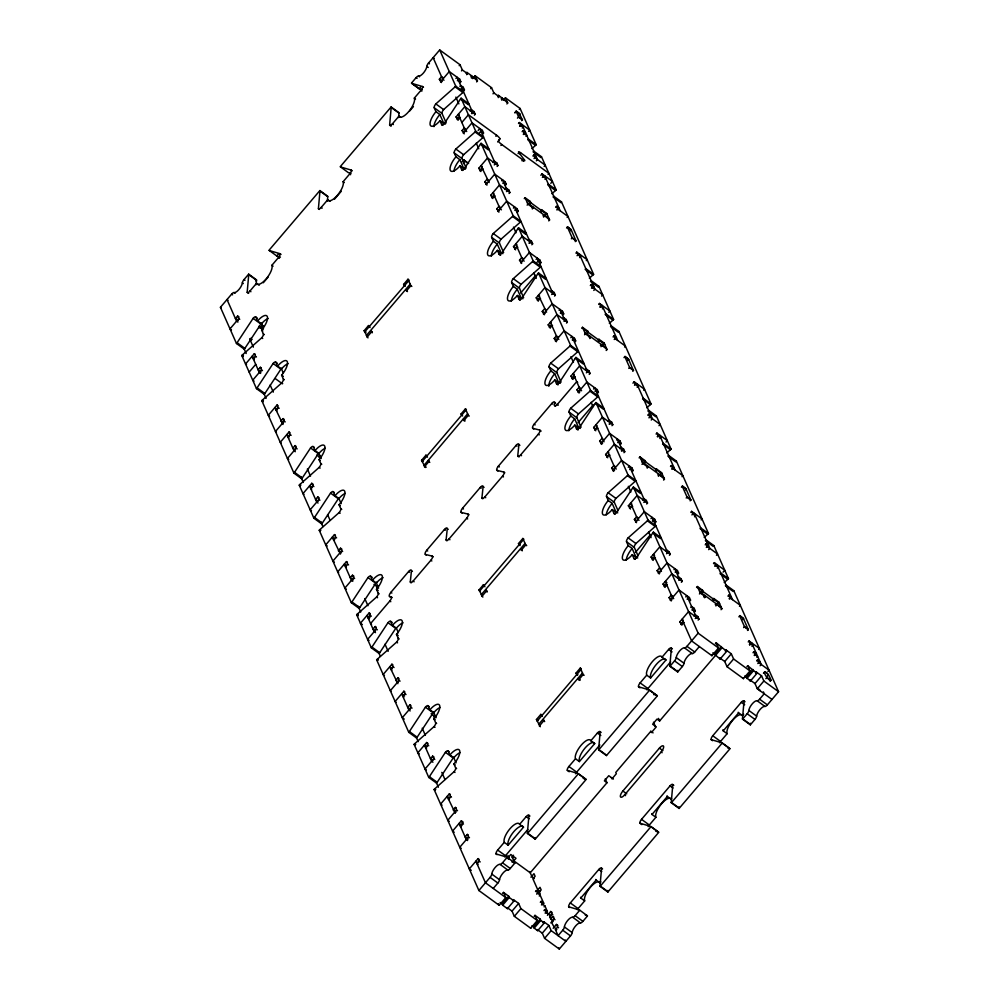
<?xml version="1.0" encoding="UTF-8"?>
<svg xmlns="http://www.w3.org/2000/svg" width="999" height="999" viewBox="0 0 999 999"><rect width="100%" height="100%" fill="white"/><g stroke="black" fill="none" stroke-linecap="round" stroke-linejoin="round"><path stroke-width="1.5" d="M248.639 293.369L247.178 292.307L248.739 274.625A3.447 1.249 -53.9 0 0 248.664 274.151L244.031 279.583A3.447 1.249 -53.9 0 0 242.345 282.867A6.893 2.51 -53.9 0 1 238.986 289.448A6.893 2.51 -53.9 0 1 234.078 292.57A3.447 1.249 -53.9 0 0 231.631 294.131L220.429 307.28L236.476 343.506L244.268 349.175A3.447 1.249 -53.9 0 0 244.867 348.376L260.889 324.026A3.447 1.249 -53.9 0 1 261.738 323.164M256.131 284.715L256.518 280.294A3.447 1.249 -53.9 0 0 256.443 279.82L248.664 274.151M319.38 209.428L318.406 208.716L319.955 191.034A3.447 1.249 -53.9 0 0 319.892 190.559L269.018 250.262L277.06 256.194L280.432 257.18M327.36 201.124L327.747 196.703A3.447 1.249 -53.9 0 0 327.672 196.229L319.892 190.559M391.096 126.186L389.635 125.125L391.183 107.455A3.447 1.249 -53.9 0 0 391.121 106.968L340.247 166.671L348.276 172.602L350.986 173.401M398.576 117.532L398.976 113.112A3.447 1.249 -53.9 0 0 398.901 112.637L391.121 106.968M463.536 163.636L463.823 160.315A3.447 1.249 -53.9 0 0 463.748 159.84L462.162 161.713M527.472 833.491L578.334 773.788L586.126 779.457L535.252 839.16L527.472 833.491A3.447 1.249 -53.9 0 1 527.397 833.016L528.946 815.334A3.447 1.249 -53.9 0 0 526.186 816.62L519.605 824.337A12.063 4.383 -53.9 0 0 509.915 828.808A12.063 4.383 -53.9 0 0 504.258 842.344L497.677 850.074A3.447 1.249 -53.9 0 0 496.053 853.933L497.027 854.644M535.252 839.16A3.447 1.249 -53.9 0 1 535.177 838.685L535.277 837.574M598.701 749.899L649.562 690.197L657.354 695.866L606.48 755.569L598.701 749.899A3.447 1.249 -53.9 0 1 598.626 749.425L600.174 731.743A3.447 1.249 -53.9 0 0 597.414 733.029L590.834 740.746A12.063 4.383 -53.9 0 0 581.143 745.217A12.063 4.383 -53.9 0 0 575.486 758.753L568.906 766.483A3.447 1.249 -53.9 0 0 567.282 770.341L569.23 771.765M600.099 886.363L650.973 826.66L658.753 832.329L607.879 892.032L600.099 886.363A3.447 1.249 -53.9 0 1 600.024 885.888L601.585 868.206A3.447 1.249 -53.9 0 0 598.813 869.48L570.317 902.934A3.447 1.249 -53.9 0 0 568.693 906.805L569.667 907.517M607.879 892.032A3.447 1.249 -53.9 0 1 607.817 891.545L607.904 890.446M699.362 646.565L694.73 651.997A3.447 1.249 -53.9 0 1 692.282 653.558A6.893 2.51 -53.9 0 0 687.387 656.68A6.893 2.51 -53.9 0 0 684.015 663.261A3.447 1.249 -53.9 0 1 682.329 666.545L677.709 671.977L669.929 666.308A3.447 1.249 -53.9 0 1 669.854 665.834L671.403 648.151A3.447 1.249 -53.9 0 0 668.643 649.437L662.062 657.155A12.063 4.383 -53.9 0 0 652.372 661.625A12.063 4.383 -53.9 0 0 646.715 675.162L640.134 682.891A3.447 1.249 -53.9 0 0 638.511 686.763L639.972 687.824M677.709 671.977A3.447 1.249 -53.9 0 1 677.634 671.503L677.734 670.391M671.328 802.771L722.202 743.069L729.982 748.738L679.108 808.441L671.328 802.771A3.447 1.249 -53.9 0 1 671.253 802.297L672.814 784.615A3.447 1.249 -53.9 0 0 670.042 785.901L641.533 819.342A3.447 1.249 -53.9 0 0 639.922 823.213L641.87 824.637M679.108 808.441A3.447 1.249 -53.9 0 1 679.045 807.966L679.133 806.855M733.803 590.684A3.447 1.249 -53.9 0 0 733.204 591.483L725.411 585.814A3.447 1.249 -53.9 0 1 726.023 585.027L733.803 590.684L778.571 691.72L767.369 704.869A3.447 1.249 -53.9 0 1 764.922 706.43A6.893 2.51 -53.9 0 0 760.014 709.552A6.893 2.51 -53.9 0 0 756.655 716.133A3.447 1.249 -53.9 0 1 754.969 719.417L750.336 724.849L742.557 719.18A3.447 1.249 -53.9 0 1 742.482 718.706L744.043 701.023A3.447 1.249 -53.9 0 0 741.27 702.309L712.762 735.764A3.447 1.249 -53.9 0 0 711.151 739.622L712.612 740.684M750.336 724.849A3.447 1.249 -53.9 0 1 750.261 724.375L750.361 723.264M411.276 582.579L410.302 581.868L411.463 570.716A3.447 1.249 -53.9 0 0 408.628 571.515L390.896 592.32A3.447 1.249 -53.9 0 0 389.535 596.453L390.509 597.165M447.09 540.546L446.116 539.835L447.29 528.683A3.447 1.249 -53.9 0 0 444.443 529.482L426.723 550.287A3.447 1.249 -53.9 0 0 425.362 554.42L426.323 555.132M482.904 498.513L481.93 497.802L483.104 486.663A3.447 1.249 -53.9 0 0 480.257 487.45L462.537 508.254A3.447 1.249 -53.9 0 0 461.176 512.387L462.15 513.099M519.205 456.843L517.744 455.781L518.918 444.63A3.447 1.249 -53.9 0 0 516.071 445.417L498.351 466.221A3.447 1.249 -53.9 0 0 496.99 470.354L497.964 471.066M555.432 405.856L554.457 405.144L554.732 402.597A3.447 1.249 -53.9 0 0 551.885 403.396L534.165 424.2A3.447 1.249 -53.9 0 0 532.804 428.334L533.778 429.033M497.689 141.983L499.9 138.849A3.447 0.662 40.4 0 0 496.69 135.327L468.419 114.748L461.838 122.477M236.476 343.506A3.447 1.249 -53.9 0 0 237.088 342.719L253.109 318.356A3.447 1.249 -53.9 0 1 255.881 317.083L257.342 318.144M281.968 368.107A3.447 1.249 -53.9 0 0 280.894 369.155L264.86 393.506A3.447 1.249 -53.9 0 1 264.26 394.293L256.481 388.636A3.447 1.249 -53.9 0 0 257.08 387.849L273.114 363.486A3.447 1.249 -53.9 0 1 275.874 362.212L277.335 363.274M411.551 82.992L416.096 77.66A3.447 1.249 -53.9 0 1 418.544 76.086A6.893 2.51 -53.9 0 0 423.451 72.964A6.893 2.51 -53.9 0 0 426.81 66.384A3.447 1.249 -53.9 0 1 428.496 63.099L439.697 49.95L455.756 86.176A3.447 1.249 -53.9 0 1 455.107 86.851L435.839 103.908A3.447 1.249 -53.9 0 0 434.228 107.78L435.951 111.676A12.063 4.383 -53.9 0 0 430.282 125.212A12.063 4.383 -53.9 0 0 439.96 120.742L441.683 124.638A3.447 1.249 -53.9 0 0 444.455 123.352L460.489 99.001A3.447 1.249 -53.9 0 1 461.088 98.202L468.868 103.871A3.447 1.249 -53.9 0 0 468.269 104.658L460.489 99.001M461.088 98.202L475.749 131.306A3.447 1.249 -53.9 0 1 475.099 131.98L455.844 149.038A3.447 1.249 -53.9 0 0 454.22 152.909L455.944 156.793A12.063 4.383 -53.9 0 0 450.274 170.342A12.063 4.383 -53.9 0 0 459.965 165.871L461.688 169.755A3.447 1.249 -53.9 0 0 464.448 168.481L480.482 144.118A3.447 1.249 -53.9 0 1 481.081 143.332L488.861 149.001A3.447 1.249 -53.9 0 0 488.261 149.788L480.482 144.118M319.18 452.772A3.447 1.249 -53.9 0 0 318.331 453.633L302.297 477.984A3.447 1.249 -53.9 0 1 301.698 478.783L293.918 473.114A3.447 1.249 -53.9 0 0 294.518 472.327L310.552 447.964A3.447 1.249 -53.9 0 1 313.311 446.69L314.285 447.402M339.173 497.902A3.447 1.249 -53.9 0 0 338.324 498.751L322.302 523.114A3.447 1.249 -53.9 0 1 321.69 523.901L313.911 518.244A3.447 1.249 -53.9 0 0 314.51 517.445L330.544 493.094A3.447 1.249 -53.9 0 1 333.304 491.82L334.278 492.519M481.081 143.332L513.186 215.784A3.447 1.249 -53.9 0 1 512.537 216.458L493.269 233.516A3.447 1.249 -53.9 0 0 491.658 237.387L493.381 241.283A12.063 4.383 -53.9 0 0 487.712 254.82A12.063 4.383 -53.9 0 0 497.402 250.349L499.125 254.245A3.447 1.249 -53.9 0 0 501.885 252.959L517.919 228.609A3.447 1.249 -53.9 0 1 518.518 227.809L526.298 233.479A3.447 1.249 -53.9 0 0 525.699 234.266L517.919 228.609M518.518 227.809L533.191 260.901A3.447 1.249 -53.9 0 1 532.529 261.588L513.274 278.646A3.447 1.249 -53.9 0 0 511.65 282.517L513.374 286.401A12.063 4.383 -53.9 0 0 507.717 299.95A12.063 4.383 -53.9 0 0 517.395 295.479L519.118 299.363A3.447 1.249 -53.9 0 0 521.89 298.089L537.912 273.726A3.447 1.249 -53.9 0 1 538.523 272.939L546.303 278.609A3.447 1.249 -53.9 0 0 545.691 279.395L537.912 273.726M377.06 582.042A3.447 1.249 -53.9 0 0 375.761 583.241L359.74 607.592A3.447 1.249 -53.9 0 1 359.128 608.391L351.348 602.722A3.447 1.249 -53.9 0 0 351.948 601.935L367.982 577.572A3.447 1.249 -53.9 0 1 370.741 576.298L372.202 577.36M396.166 627.921A3.447 1.249 -53.9 0 0 395.754 628.359L379.732 652.722A3.447 1.249 -53.9 0 1 379.133 653.508L371.341 647.851A3.447 1.249 -53.9 0 0 371.953 647.052L387.974 622.702A3.447 1.249 -53.9 0 1 390.746 621.415L392.207 622.489M538.523 272.939L570.629 345.392A3.447 1.249 -53.9 0 1 569.967 346.066L550.711 363.124A3.447 1.249 -53.9 0 0 549.088 366.995L550.811 370.891A12.063 4.383 -53.9 0 0 545.154 384.428A12.063 4.383 -53.9 0 0 554.832 379.957L556.555 383.841A3.447 1.249 -53.9 0 0 559.328 382.567L575.349 358.216A3.447 1.249 -53.9 0 1 575.948 357.417L583.741 363.087A3.447 1.249 -53.9 0 0 583.129 363.873L575.349 358.216M575.948 357.417L590.621 390.509A3.447 1.249 -53.9 0 1 589.972 391.196L570.704 408.254A3.447 1.249 -53.9 0 0 569.093 412.125L570.816 416.009A12.063 4.383 -53.9 0 0 565.147 429.558A12.063 4.383 -53.9 0 0 574.825 425.087L576.548 428.971A3.447 1.249 -53.9 0 0 579.32 427.697L595.354 403.334A3.447 1.249 -53.9 0 1 595.953 402.547L603.733 408.216A3.447 1.249 -53.9 0 0 603.134 409.003L595.354 403.334M434.041 711.987A3.447 1.249 -53.9 0 0 433.191 712.849L417.17 737.2A3.447 1.249 -53.9 0 1 416.571 737.999L408.778 732.329A3.447 1.249 -53.9 0 0 409.39 731.543L425.412 707.18A3.447 1.249 -53.9 0 1 428.184 705.906L429.158 706.605M454.046 757.117A3.447 1.249 -53.9 0 0 453.196 757.966L437.162 782.329A3.447 1.249 -53.9 0 1 436.563 783.116L428.783 777.459A3.447 1.249 -53.9 0 0 429.383 776.66L445.417 752.309A3.447 1.249 -53.9 0 1 448.176 751.023L449.15 751.735M595.953 402.547L628.059 475A3.447 1.249 -53.9 0 1 627.409 475.674L608.141 492.732A3.447 1.249 -53.9 0 0 606.518 496.603L608.241 500.487A12.063 4.383 -53.9 0 0 602.584 514.035A12.063 4.383 -53.9 0 0 612.262 509.565L613.985 513.449A3.447 1.249 -53.9 0 0 616.758 512.175L632.779 487.812A3.447 1.249 -53.9 0 1 633.391 487.025L641.171 492.694A3.447 1.249 -53.9 0 0 640.571 493.481L632.779 487.812M633.391 487.025L648.051 520.117A3.447 1.249 -53.9 0 1 647.402 520.804L628.134 537.862A3.447 1.249 -53.9 0 0 626.523 541.733L628.246 545.616A12.063 4.383 -53.9 0 0 622.577 559.165A12.063 4.383 -53.9 0 0 632.267 554.695L633.99 558.578A3.447 1.249 -53.9 0 0 636.75 557.305L652.784 532.942A3.447 1.249 -53.9 0 1 653.383 532.155L661.163 537.812A3.447 1.249 -53.9 0 0 660.564 538.611L652.784 532.942M255.569 280.831L256.443 279.82M276.798 255.931L278.384 254.058M419.33 88.649L420.467 87.313M247.178 292.307A3.447 1.249 -53.9 0 0 249.95 291.034L256.518 283.316A12.063 4.383 -53.9 0 0 266.209 278.846A12.063 4.383 -53.9 0 0 271.878 265.297L278.446 257.58A3.447 1.249 -53.9 0 0 280.07 253.709L269.268 250.524M318.406 208.716A3.447 1.249 -53.9 0 0 321.178 207.442L327.747 199.725A12.063 4.383 -53.9 0 0 337.437 195.255A12.063 4.383 -53.9 0 0 343.107 181.706L349.675 173.988A3.447 1.249 -53.9 0 0 351.298 170.117L340.497 166.933M389.635 125.125A3.447 1.249 -53.9 0 0 392.395 123.851L398.976 116.134A12.063 4.383 -53.9 0 0 408.666 111.663A12.063 4.383 -53.9 0 0 414.323 98.114L420.904 90.397A3.447 1.249 -53.9 0 0 422.527 86.526L411.725 83.342L419.505 89.011L422.215 89.81M263.299 282.767L268.094 277.135M334.515 199.176L341.233 191.296M409.59 111.076L413.424 106.581M239.086 317.058L237.625 315.996L235.427 318.569L238.349 320.691M441.471 82.555L439.36 79.258L441.546 76.673L443.007 77.747M237.625 315.996L238.773 318.594L229.995 328.883L231.456 329.945M440.509 81.843L449.275 71.553L459.652 79.108L460.801 81.693L459.977 82.667M459.203 65.709L460.027 64.735L439.697 49.95M461.501 70.892L462.325 69.93L460.027 64.735M455.956 78.496L457.055 77.21L472.614 112.313L471.516 113.599M457.38 80.769L458.204 79.808L460.801 81.693M458.416 80.557L459.652 79.108M466.108 73.377L466.933 72.403L471.69 75.862L477.447 80.944L476.635 81.906M466.683 74.663L467.507 73.701L466.933 72.403M459.877 86.389L460.689 85.427L463.286 87.313L464.435 89.91L463.611 90.872M470.866 76.836L471.69 75.862M461.026 88.986L461.838 88.012L464.435 89.91M462.05 88.761L463.286 87.313M258.741 327.747L259.24 326.049M471.441 78.134L472.265 77.16M259.99 328.259L262.462 325.374L263.486 326.111M472.689 78.646L475.149 75.762L491.545 87.687L493.843 92.87L499.025 96.653L498.214 97.615M250.924 340.484L251.736 339.523L251.161 338.224M255.294 354.395L254.32 353.696L245.554 363.986L246.528 364.697M458.179 120.242L456.056 116.945L464.835 106.656L475.212 114.211L474.388 115.172M254.32 353.696L255.469 356.281L253.284 358.853L254.258 359.565M457.205 119.543L459.403 116.97L460.377 117.67M470.229 111.176L471.466 109.728L474.063 111.613L475.212 114.211M249.151 372.09L255.719 364.373M490.721 88.649L491.545 87.687M472.415 113.549L474.063 111.613M493.019 93.831L493.843 92.87M261.326 368.007L260.352 367.307L258.167 369.88L261.089 372.003M464.21 133.854L462.087 130.557L464.285 127.984L465.259 128.684M260.352 367.307L261.501 369.892L252.735 380.182L254.033 381.131M463.236 133.142L472.015 122.852L482.38 130.407L483.528 133.004L482.717 133.966M497.639 96.316L498.451 95.355L501.96 97.902L507.717 102.972L506.893 103.933M501.136 98.864L501.96 97.902M501.71 100.162L502.534 99.188M503.359 100.2L505.419 97.79L520.117 108.491L536.176 144.705A3.447 1.249 -53.9 0 1 535.526 145.392L531.905 148.589M478.146 130.444L479.795 128.521L495.342 163.624L494.255 164.91M479.707 132.555L480.944 131.106L483.528 133.004M481.156 131.856L482.38 130.407M514.86 112.75L516.221 111.076L519.143 113.124L522.427 119.98L518.756 117.183L516.096 111.301M515.072 112.75L516.171 111.463L520.054 114.298M495.866 136.301L496.69 135.327M519.293 109.453L520.117 108.491M518.756 115.584L519.992 114.136M517.457 118.144L518.556 116.858L522.452 119.693L521.628 120.654M499.075 139.81L499.9 138.849M278.034 405.706L277.06 404.995L268.294 415.284L269.593 416.233M480.919 171.553L478.796 168.244L487.562 157.954L497.939 165.509L497.115 166.471M518.493 123.501L519.318 122.54L529.695 130.082L528.596 131.369M500.911 145.454L501.735 144.493A3.447 0.662 40.4 0 1 498.513 141.009M277.06 404.995L278.209 407.592L276.011 410.164L276.985 410.864M479.945 170.841L482.13 168.269L483.104 168.981M519.642 126.086L520.467 125.125L519.318 122.54M520.267 126.349L521.915 124.425L537.462 159.528L536.363 160.814M492.969 162.475L494.193 161.026L496.79 162.912L497.939 165.509M522.24 127.984L523.064 127.01L520.467 125.125M522.127 131.706L522.952 130.744L525.549 132.63L523.901 134.565M495.554 164.36L496.79 162.912M523.276 134.303L524.1 133.329L522.952 130.744M284.066 419.318L283.092 418.606L280.894 421.178L283.329 422.952M486.95 185.152L484.827 181.855L487.012 179.283L487.987 179.995M525.874 136.189L526.698 135.227L524.1 133.329M283.092 418.606L284.24 421.191L275.474 431.493L276.436 432.192M485.976 184.453L494.742 174.151L505.119 181.706L506.268 184.303L505.444 185.265M367.982 337.899L364.136 330.719L368.519 325.574L369.493 326.273M405.157 286.401L403.608 284.403L407.992 279.245L408.966 279.957M518.081 153.646L518.906 152.685A3.447 0.662 40.4 0 1 520.566 152.71L548.838 173.289L548.014 174.251M519.742 153.671L520.566 152.71M410.177 284.191L366.296 335.577M367.008 337.2L371.391 332.055L370.816 330.756L372.277 331.818M407.455 291.583L406.481 290.871L410.864 285.726L407.992 279.245M501.698 180.782L502.522 179.82L507.317 190.622L506.493 191.583M289.997 432.704L289.023 431.993L280.257 442.295L281.231 442.994M492.882 198.551L490.759 195.255L499.525 184.952L509.902 192.507L509.078 193.481M521.878 160.714L522.702 159.753A3.447 0.662 40.4 0 0 524.45 159.89L523.214 161.338M502.847 183.379L503.671 182.417L506.268 184.303M503.883 183.154L505.119 181.706M289.023 431.993L290.172 434.59L287.987 437.162L288.961 437.874M491.908 197.839L494.105 195.267L495.067 195.979M532.904 156.006L533.716 155.045L536.313 156.93L535.077 158.379M504.932 189.473L506.168 188.024L508.753 189.922L509.902 192.507M534.053 158.604L534.865 157.63L533.716 155.045M507.529 191.371L508.753 189.922M296.029 446.316L295.055 445.604L292.869 448.176L295.292 449.95M498.913 212.163L496.79 208.853L498.988 206.281L499.95 206.993M295.055 445.604L296.204 448.201L287.437 458.491L288.736 459.44M497.939 211.451L506.705 201.161L517.082 208.716L518.231 211.301L517.407 212.263M544.155 166.471L545.242 165.185L534.865 157.63M540.821 175.287L542.045 173.838L552.422 181.393L550.786 183.317M513.399 208.104L514.485 206.818L530.044 241.92L528.946 243.207M524.263 198.664L525.087 197.702L530.269 201.473L530.844 202.772L530.019 203.746M542.382 177.397L543.194 176.423L542.045 173.838M514.822 210.377L515.634 209.415L518.231 211.301M543.543 177.01L544.642 175.724L560.202 210.826M515.846 210.165L517.082 208.716M544.967 179.283L545.791 178.322L543.194 176.423M527.135 205.145L527.959 204.183L525.087 197.702M529.445 202.447L530.269 201.473M319.043 457.242L319.867 456.281L321.278 457.305M531.743 207.63L532.567 206.668L533.141 207.954L532.317 208.928M319.618 458.541L320.442 457.567L319.867 456.281M540.684 210.627L541.508 209.665L546.703 213.436L549.575 219.917L548.751 220.879M541.258 211.925L542.082 210.964L541.508 209.665M313.224 484.365L311.763 483.304L302.984 493.593L303.958 494.305M515.609 249.85L513.498 246.553L522.265 236.263L532.642 243.818L531.818 244.78M311.763 483.304L312.912 485.889L310.714 488.461L311.688 489.173M514.647 249.151L516.833 246.578L517.807 247.277M542.981 215.809L543.806 214.847L549.575 219.917M543.556 217.108L544.38 216.146M545.879 214.398L546.703 213.436M555.631 207.305L556.455 206.343L559.053 208.229L557.817 209.678M528.071 240.297L528.896 239.335L531.493 241.221L532.642 243.818M556.78 209.902L557.604 208.941L556.455 206.343M529.845 243.157L531.493 241.221M319.255 497.977L317.794 496.903L315.597 499.488L318.032 501.248M521.64 263.461L519.517 260.165L521.715 257.592L523.176 258.654M317.794 496.903L318.943 499.5L310.165 509.79L311.463 510.739M520.666 262.749L529.445 252.46L539.822 260.015L540.971 262.6L540.147 263.574M567.157 217.457L567.981 216.496L557.604 208.941M536.126 259.415L537.225 258.129L552.784 293.231L551.685 294.518M537.137 262.163L538.374 260.714L540.971 262.6M566.558 227.997L567.644 226.761L571.078 229.533L576.036 240.946L572.277 238.024L567.382 227.023L571.266 229.857L570.441 230.819M538.586 261.463L539.822 260.015M520.629 293.057L535.776 275.274M571.341 238.798L572.165 237.824L576.061 240.659L575.237 241.621M335.464 535.314L334.49 534.602L325.724 544.892L327.185 545.953M538.349 301.161L536.226 297.852L544.992 287.562L555.369 295.117L554.557 296.079M575.923 253.109L576.748 252.135L587.125 259.69L586.301 260.664M334.49 534.602L335.639 537.2L333.454 539.772L334.428 540.471M537.375 300.449L539.572 297.877L540.546 298.589M577.072 255.694L577.897 254.733L576.748 252.135M579.67 257.592L580.494 256.618L577.897 254.733M550.811 291.596L551.635 290.634L554.22 292.52L555.369 295.117M552.996 293.968L554.22 292.52M341.983 549.275L340.522 548.214L338.336 550.786L341.246 552.909M544.38 314.76L542.257 311.463L544.455 308.891L545.904 309.952M340.522 548.214L341.67 550.799L332.904 561.101L334.365 562.162M543.406 314.061L552.172 303.758L562.549 311.313L563.698 313.911L562.874 314.872M425.412 467.507L421.566 460.327L425.961 455.182L426.923 455.881M462.587 416.009L461.038 413.998L465.422 408.853L466.396 409.565M422.14 461.625L465.959 410.077M426.173 467.182L423.863 465.509L467.619 413.798M424.438 466.808L428.821 461.663L428.259 460.364L429.22 461.063M464.885 421.191L463.911 420.479L468.294 415.334L465.422 408.853M559.14 310.389L559.964 309.428L564.747 320.229L563.923 321.191M347.427 562.312L346.466 561.6L337.687 571.903L338.661 572.602M550.312 328.159L548.189 324.862L556.967 314.56L567.345 322.115L566.52 323.077M560.289 312.987L561.113 312.025L563.698 313.911M560.914 313.249L562.549 311.313M346.466 561.6L347.615 564.198L345.417 566.77L346.391 567.482M549.338 327.447L551.535 324.875L552.509 325.587M590.334 285.614L591.158 284.653L593.756 286.538L592.519 287.987M562.774 318.606L563.598 317.632L566.196 319.53L567.345 322.115M591.483 288.212L592.307 287.237L591.158 284.653M564.959 320.966L566.196 319.53M593.806 290.422L594.904 289.136L579.345 254.033M353.946 576.273L352.485 575.212L350.299 577.784L353.221 579.907M556.343 341.77L554.22 338.461L556.418 335.889L557.879 336.95M352.485 575.212L353.634 577.809L344.867 588.099L346.328 589.16M555.369 341.059L564.148 330.769L574.525 338.324L575.674 340.909L574.85 341.87M601.585 296.079L602.684 294.792L592.307 287.237M598.663 304.408L599.487 303.446L609.865 311.001L608.766 312.287M570.829 337.712L571.928 336.426L587.474 371.528L586.388 372.814M581.693 328.271L582.517 327.31L587.699 331.081L588.274 332.38L587.449 333.341M599.812 307.005L600.636 306.031L599.487 303.446M572.252 339.985L573.076 339.023L575.674 340.909M600.436 307.267L602.072 305.332L617.632 340.434M572.877 340.247L574.525 338.324M602.409 308.891L603.221 307.929L600.636 306.031M584.565 334.752L585.389 333.791L582.517 327.31M586.875 332.055L587.699 331.081M376.486 586.85L377.31 585.889L378.009 586.401M589.173 337.237L589.997 336.276L590.571 337.562L589.747 338.536M377.06 588.149L377.884 587.175L377.31 585.889M598.126 340.234L598.95 339.273L604.133 343.044L607.005 349.525L606.181 350.487M598.701 341.533L599.525 340.559L598.95 339.273M370.167 613.611L369.193 612.911L360.427 623.201L362.375 624.612M573.051 379.458L570.928 376.161L579.695 365.871L590.072 373.414L589.248 374.388M369.193 612.911L370.342 615.496L368.144 618.069L369.118 618.781M572.077 378.758L574.263 376.173L575.237 376.885M600.424 345.417L601.236 344.455L607.005 349.525M600.998 346.715L601.81 345.754M603.309 344.006L604.133 343.044M613.061 336.913L613.886 335.951L616.483 337.837L615.247 339.285M585.514 369.905L586.326 368.943L588.923 370.829L590.072 373.414M389.535 596.453L391.108 596.84A3.447 1.249 -53.9 0 1 389.835 600.998L370.592 623.576L371.566 624.288M554.457 405.144A3.447 1.249 -53.9 0 0 557.292 404.47L576.71 381.693L577.684 382.392M614.21 339.51L615.034 338.549L613.886 335.951M587.687 372.277L588.923 370.829M410.302 581.868A3.447 1.249 -53.9 0 0 413.136 581.068L430.869 560.264A3.447 1.249 -53.9 0 0 432.23 556.131L425.362 554.42M446.116 539.835A3.447 1.249 -53.9 0 0 448.951 539.048L466.683 518.244A3.447 1.249 -53.9 0 0 468.044 514.11L461.176 512.387M481.93 497.802A3.447 1.249 -53.9 0 0 484.765 497.015L502.497 476.211A3.447 1.249 -53.9 0 0 503.858 472.077L496.99 470.354M517.744 455.781A3.447 1.249 -53.9 0 0 520.579 454.982L538.311 434.178A3.447 1.249 -53.9 0 0 539.672 430.045L532.804 428.334M376.198 627.222L375.224 626.51L373.027 629.083L375.462 630.856M579.083 393.069L576.96 389.772L579.145 387.2L580.119 387.899M375.224 626.51L376.373 629.108L367.607 639.397L369.056 640.459M578.109 392.357L586.875 382.068L597.252 389.622L598.401 392.207L597.577 393.181M624.587 347.065L625.411 346.104L615.034 338.549M593.568 389.023L594.655 387.737L610.214 422.839L609.115 424.125M594.979 391.283L595.804 390.322L598.401 392.207M623.988 357.605L625.074 356.356L628.508 359.141L633.466 370.554L629.707 367.632L624.812 356.631L628.708 359.465L627.884 360.427M596.016 391.071L597.252 389.622M578.071 422.652L593.219 404.882M628.771 368.394L629.595 367.432L633.491 370.267L632.667 371.228M392.907 664.922L391.933 664.21L383.154 674.5L384.453 675.449M595.779 430.769L593.656 427.46L602.434 417.17L612.812 424.725L611.987 425.686M632.954 383.191L634.178 381.743L644.555 389.298L643.743 390.259M391.933 664.21L393.082 666.808L390.884 669.38L391.858 670.079M594.805 430.057L597.002 427.485L597.976 428.184M634.515 385.302L635.327 384.34L634.178 381.743M637.1 387.187L637.924 386.226L635.327 384.34M608.241 421.203L609.065 420.242L611.663 422.127L612.812 424.725M610.014 424.063L611.663 422.127M398.926 678.521L397.964 677.821L395.766 680.394L398.201 682.167M601.81 444.368L599.687 441.071L601.885 438.499L602.859 439.21M397.964 677.821L399.113 680.406L390.334 690.709L391.308 691.408M600.836 443.668L609.615 433.366L619.992 440.921L621.141 443.519L620.317 444.48M482.854 597.115L479.008 589.934L483.391 584.79L484.365 585.489M520.017 545.616L518.469 543.606L522.864 538.461L523.826 539.173M523.401 539.685L479.545 591.146M525.049 543.406L481.156 594.792M481.88 596.415L486.263 591.258L485.689 589.972L487.15 591.033M522.315 550.799L521.341 550.087L525.736 544.942L522.864 538.461M616.57 439.997L617.394 439.036L622.177 449.837L621.353 450.799M404.87 691.92L403.896 691.208L395.117 701.51L396.091 702.21M607.742 457.767L605.631 454.47L614.397 444.168L624.775 451.723L623.95 452.684M617.719 442.594L618.543 441.633L621.141 443.519M618.756 442.37L619.992 440.921M403.896 691.208L405.045 693.806L402.847 696.378L403.821 697.09M606.78 457.055L608.965 454.483L609.939 455.194M647.764 415.222L648.588 414.26L651.186 416.146L649.949 417.594M619.792 448.688L621.028 447.24L623.626 449.138L624.775 451.723M648.913 417.819L649.737 416.845L648.588 414.26M621.977 451.061L623.626 449.138M651.236 420.03L652.335 418.743L636.775 383.641M410.901 705.531L409.927 704.819L407.729 707.392L410.164 709.165M613.773 471.378L611.663 468.069L613.848 465.497L614.822 466.208M409.927 704.819L411.076 707.417L402.297 717.707L404.245 719.118M612.812 470.666L621.578 460.377L631.955 467.919L633.104 470.517L632.28 471.478M659.015 425.686L660.114 424.4L649.737 416.845M656.093 434.016L656.917 433.054L667.295 440.609L666.058 442.045M628.259 467.32L629.358 466.034L644.917 501.136L643.818 502.422M639.123 457.879L639.947 456.918L645.142 460.689L645.716 461.988L644.892 462.949M657.242 436.613L658.066 435.639L656.917 433.054M629.682 469.592L630.506 468.631L633.104 470.517M657.866 436.863L659.515 434.94L675.062 470.042M630.719 469.368L631.955 467.919M659.839 438.499L660.664 437.525L658.066 435.639M641.995 464.36L642.819 463.399L639.947 456.918M643.905 462.137L645.142 460.689M433.504 716.932L434.74 715.496L436.138 716.508M646.615 466.845L647.439 465.871L648.014 467.17L647.19 468.144M434.49 717.757L435.314 716.783L434.74 715.496M655.556 469.842L656.38 468.881L661.563 472.652L664.435 479.133L663.611 480.094M656.131 471.141L656.955 470.167L656.38 468.881M428.084 743.581L426.623 742.519L417.857 752.809L419.318 753.87M630.481 509.065L628.359 505.769L637.137 495.479L647.502 503.021L646.69 503.996M426.623 742.519L427.772 745.104L425.586 747.677L426.561 748.388M629.507 508.354L631.705 505.781L632.679 506.493M657.854 475.024L658.678 474.063L664.435 479.133M658.428 476.323L659.253 475.362M660.739 473.613L661.563 472.652M670.504 466.521L671.328 465.559L673.913 467.445L672.689 468.893M642.532 499.999L643.768 498.551L646.353 500.437L647.502 503.021M671.653 469.118L672.477 468.156L671.328 465.559M645.129 501.885L646.353 500.437M434.115 757.18L432.654 756.118L430.469 758.691L432.892 760.464M636.513 522.677L634.39 519.38L636.588 516.808L638.049 517.869M432.654 756.118L433.803 758.716L425.037 769.005L426.336 769.954M635.539 521.965L644.305 511.675L654.682 519.23L655.831 521.815L655.019 522.789M682.03 476.673L682.854 475.699L672.477 468.156M650.998 518.631L652.097 517.345L667.644 552.447L666.558 553.733M652.422 520.891L653.246 519.93L655.831 521.815M681.418 487.212L682.517 485.964L685.938 488.748L690.908 500.162L687.137 497.24L682.242 486.238L686.138 489.073L685.314 490.034M653.046 521.153L654.682 519.23M635.501 552.26L650.649 534.49M686.213 498.002L687.037 497.04L690.921 499.875L690.097 500.836M450.337 794.53L449.363 793.818L440.596 804.108L442.045 805.169M653.221 560.364L651.098 557.067L659.864 546.778L670.242 554.333L669.417 555.294M690.796 512.325L691.62 511.351L701.997 518.906L701.173 519.867M449.363 793.818L450.512 796.403L448.314 798.988L449.288 799.687M652.247 559.665L654.432 557.092L655.406 557.792M691.945 514.91L692.769 513.948L691.62 511.351M694.542 516.795L695.354 515.834L692.769 513.948M665.671 550.811L666.495 549.85L669.093 551.735L670.242 554.333M667.856 553.184L669.093 551.735M456.368 808.129L455.394 807.429L453.196 810.002L456.118 812.125M659.253 573.975L657.13 570.679L659.315 568.106L660.776 569.168M455.394 807.429L456.543 810.014L447.764 820.316L449.225 821.378M658.279 573.276L667.045 562.974L677.422 570.529L678.571 573.126L677.747 574.088M540.284 726.723L536.438 719.542L540.821 714.385L541.795 715.097M577.459 675.224L575.911 673.214L580.294 668.069L581.268 668.781M537.15 721.153L580.968 669.605M582.479 673.014L538.586 724.4M539.31 726.023L543.693 720.866L543.119 719.58L544.093 720.279M579.757 680.406L578.783 679.695L583.166 674.55L580.294 668.069M674 569.605L674.824 568.643L679.607 579.445L678.796 580.407M463.274 822.239L461.326 820.816L452.559 831.106L454.183 832.292M665.184 587.375L663.061 584.065L671.827 573.776L682.205 581.331L681.38 582.292M675.149 572.202L675.973 571.228L678.571 573.126M676.186 571.977L677.422 570.529M461.326 820.816L462.475 823.413L460.289 825.986L461.251 826.697M664.21 586.663L666.395 584.09L667.369 584.802M705.207 544.83L706.018 543.868L708.616 545.754L707.791 546.715M677.647 577.822L678.471 576.848L681.056 578.733L682.205 581.331M706.355 547.427L707.167 546.453L706.018 543.868M679.819 580.182L681.056 578.733M708.666 549.637L709.765 548.339L694.205 513.249M468.331 835.139L467.357 834.427L465.159 837L468.081 839.123M671.216 600.986L669.093 597.677L671.278 595.104L672.739 596.166M467.357 834.427L468.506 837.025L459.74 847.314L461.201 848.376M670.242 600.274L679.008 589.984L689.385 597.527L690.534 600.124L689.71 601.086M716.458 555.294L717.544 554.008L707.167 546.453M713.523 563.623L714.347 562.662L724.725 570.204L723.089 572.14M685.701 596.927L686.788 595.641L696.365 617.245L695.267 618.531M696.565 587.487L697.377 586.525L702.572 590.297L703.146 591.595L702.322 592.557M714.672 566.208L715.496 565.247L714.347 562.662M687.125 599.2L687.936 598.239L690.534 600.124M715.846 565.834L716.945 564.547L732.504 599.65M688.149 598.975L689.385 597.527M717.27 568.106L718.094 567.132L715.496 565.247M699.437 593.968L700.249 593.006L697.377 586.525M701.748 591.271L702.572 590.297M690.759 607.404L691.583 606.443L694.168 608.329L695.316 610.926L694.505 611.888M479.058 859.327L478.084 858.616L469.305 868.918L471.253 870.329M681.93 625.174L679.807 621.878L688.586 611.575L698.963 619.13L698.139 620.092M691.907 610.002L692.732 609.04L695.316 610.926M703.633 596.927L704.869 595.479L705.444 596.778L704.62 597.739M692.944 609.777L694.168 608.329M478.084 858.616L479.233 861.213L477.035 863.785L478.009 864.497M680.956 624.462L683.154 621.89L684.128 622.602M693.98 616.096L695.217 614.647L697.814 616.545L698.963 619.13M696.578 617.994L697.814 616.545M712.986 599.45L713.81 598.488L719.005 602.26L721.877 608.741L721.053 609.702M713.561 600.749L714.385 599.775L713.81 598.488M504.258 842.344L508.141 845.179L523.501 827.172L519.605 824.337M575.486 758.753L579.37 761.588L594.717 743.581L590.834 740.746M646.715 675.162L650.599 677.996L665.946 659.989L662.062 657.155M715.284 604.632L716.108 603.671L721.877 608.741M715.858 605.931L716.683 604.957M717.769 603.708L719.005 602.26M527.797 829.52L505.457 855.731A3.447 1.249 -53.9 0 0 504.695 856.767M575.586 773.763A3.447 1.249 -53.9 0 1 576.685 772.14L599.85 744.967M646.977 689.884A3.447 1.249 -53.9 0 1 647.914 688.548L670.666 661.85M727.934 596.128L728.758 595.167L731.355 597.052L729.707 598.988M502.659 893.368L503.484 892.407L505.781 897.589L499.2 905.306L478.883 890.509L490.084 877.372A3.447 1.249 -53.9 0 0 491.77 874.075A6.893 2.51 -53.9 0 1 495.142 867.494A6.893 2.51 -53.9 0 1 500.037 864.372A3.447 1.249 -53.9 0 0 502.485 862.811L507.03 857.479M669.929 666.308L674.55 660.888A3.447 1.249 -53.9 0 0 676.236 657.592A6.893 2.51 -53.9 0 1 679.607 651.011A6.893 2.51 -53.9 0 1 684.502 647.889A3.447 1.249 -53.9 0 0 686.95 646.328L698.151 633.179L653.383 532.155M507.892 857.929L510.814 854.495L515.996 858.278L513.811 860.851L530.232 872.801L606.98 782.741L605.257 778.845M729.083 598.726L729.907 597.764L728.758 595.167M508.354 859.315L509.178 858.353L507.917 855.519M513.811 860.851L512.087 856.955L513.548 855.244M493.244 888.461L497.864 883.029A3.447 1.249 -53.9 0 0 499.55 879.744A6.893 2.51 -53.9 0 1 502.922 873.163A6.893 2.51 -53.9 0 1 507.817 870.042A3.447 1.249 -53.9 0 0 510.264 868.481L514.81 863.136M739.46 606.281L740.284 605.307L729.907 597.764M715.359 643.756L716.183 642.794L726.698 651.323L720.117 659.04L712.836 652.871M738.86 616.808L739.947 615.571L743.381 618.356L748.338 629.77L744.58 626.848L739.685 615.846L743.568 618.681L742.744 619.642M683.304 620.242L682.005 619.305L691.583 640.896L711.9 655.694L718.481 647.976L716.183 642.794M512.599 900.599L513.424 899.637L513.998 900.936L507.417 908.653L502.672 905.194L502.097 903.895L508.666 896.178L503.484 892.407M714.784 654.283L721.365 646.565M502.672 905.194L509.24 897.477L508.666 896.178M653.059 732.891L650.836 731.268L615.759 772.452L616.333 773.738L611.95 778.883L611.376 777.597M656.093 726.76L652.634 724.238L657.017 719.093L659.615 720.978L721.94 647.864M530.944 877.222L533.966 873.688L535.114 876.285L532.917 878.858L537.799 889.872L540.022 891.495M743.643 627.609L744.467 626.648L748.351 629.482L747.539 630.444M725.299 650.986L726.123 650.024L731.305 653.808L733.603 658.99L749.999 670.916L743.418 678.633L727.035 666.708L724.737 661.525L719.542 657.742L720.117 659.04M534.178 916.308L535.002 915.346L537.3 920.529L530.719 928.246L514.335 916.32L512.037 911.138L518.618 903.421L513.424 899.637M724.737 661.525L731.305 653.808M514.335 916.32L520.916 908.603L518.618 903.421M727.035 666.708L733.603 658.99M535.526 891.545L536.351 890.571L540.247 893.406M748.226 641.932L749.05 640.958L759.427 648.513L758.603 649.475M537.799 889.872L539.997 887.299L541.146 889.884L538.224 893.318M622.877 791.021L659.415 748.126A5.17 1.886 -53.9 0 1 663.573 746.216A5.17 1.886 -53.9 0 1 661.138 752.01L624.6 794.904A5.17 1.886 -53.9 0 1 620.441 796.815A5.17 1.886 -53.9 0 1 622.877 791.021L626.76 793.843M536.675 894.13L537.499 893.168L536.351 890.571M749.375 644.517L750.199 643.556L749.05 640.958M749.7 645.142L751.648 642.844L761.213 664.447L760.127 665.734M539.273 896.016L540.097 895.054L537.499 893.168M751.972 646.403L752.796 645.441L750.199 643.556M540.322 902.334L541.146 901.373L543.731 903.258L542.507 904.707M753.009 652.722L753.833 651.76L756.43 653.646L754.782 655.581M541.47 904.932L542.295 903.97L541.146 901.373M754.158 655.319L754.982 654.357L753.833 651.76M746.877 666.695L747.702 665.734L756.955 673.351L750.386 681.068L744.692 676.048M544.055 906.817L544.88 905.856L542.295 903.97M756.755 657.205L757.579 656.243L754.982 654.357M543.956 910.551L544.78 909.59L547.377 911.475L546.141 912.924M756.655 660.938L757.479 659.964L760.064 661.862L758.84 663.311M545.104 913.136L545.929 912.174L544.78 909.59M757.804 663.523L758.628 662.562L757.479 659.964M542.869 922.639L543.693 921.665L544.268 922.964L537.687 930.681L534.19 928.133L533.616 926.847L540.197 919.117L535.002 915.346M746.315 677.235L752.884 669.505M534.19 928.133L540.771 920.416L540.197 919.117M746.89 678.521L753.458 670.804M547.427 915.346L550.711 911.488L552.172 912.549M755.569 673.026L756.38 672.052L761.575 675.836L763.873 681.018L778.571 691.72M553.159 920.803L550.724 919.03L549.675 916.657L551.86 914.085L550.711 911.488M550.724 919.03L552.922 916.458L553.883 917.169M550.774 922.914L554.058 919.055L552.922 916.458M763.473 673.301C765.921 668.256 771.091 679.158 770.928 680.406C767.544 681.006 759.652 666.058 768.456 674.849L767.22 676.286M568.693 906.805L579.495 909.989L587.524 915.921L582.904 921.34A3.447 1.249 -53.9 0 1 580.456 922.914A6.893 2.51 -53.9 0 0 575.549 926.036A6.893 2.51 -53.9 0 0 572.19 932.616A3.447 1.249 -53.9 0 1 570.504 935.901L559.303 949.05L544.592 938.348L542.295 933.166L548.876 925.449L543.693 921.665M771.653 698.676L771.99 699.437L757.292 688.736L754.994 683.553L761.575 675.836M767.906 671.403L769.005 670.117L758.628 662.562M544.592 938.348L551.173 930.631L548.876 925.449M553.171 928.308L556.455 924.45L557.917 925.511M757.292 688.736L763.873 681.018M765.858 678.696L766.957 677.409L770.853 680.244M577.322 909.639A3.447 1.249 -53.9 0 1 578.096 908.603L584.677 900.886L580.781 898.051L596.128 880.044A12.063 4.383 -53.9 0 0 595.754 879.47M648.214 826.635A3.447 1.249 -53.9 0 1 649.325 825.012L655.893 817.294L652.01 814.46L667.357 796.453A12.063 4.383 -53.9 0 0 666.982 795.878M719.605 742.744A3.447 1.249 -53.9 0 1 720.554 741.42L727.122 733.703L723.239 730.868L738.586 712.861A12.063 4.383 -53.9 0 0 738.211 712.287M579.745 910.251L575.124 915.683A3.447 1.249 -53.9 0 1 572.677 917.244A6.893 2.51 -53.9 0 0 567.769 920.366A6.893 2.51 -53.9 0 0 564.398 926.947A3.447 1.249 -53.9 0 1 562.724 930.244L558.091 935.663L555.419 929.619L557.604 927.047L556.455 924.45M760.314 691.008L759.752 689.809M770.104 681.368L770.928 680.406M584.677 900.886A12.063 4.383 -53.9 0 1 590.334 887.337A12.063 4.383 -53.9 0 1 600.024 882.866L600.849 881.905M655.893 817.294A12.063 4.383 -53.9 0 1 661.563 803.745A12.063 4.383 -53.9 0 1 671.253 799.275L671.665 798.8M727.122 733.703A12.063 4.383 -53.9 0 1 732.791 720.154A12.063 4.383 -53.9 0 1 742.482 715.684L743.706 714.248M742.557 719.18L747.177 713.761A3.447 1.249 -53.9 0 0 748.863 710.464A6.893 2.51 -53.9 0 1 752.235 703.883A6.893 2.51 -53.9 0 1 757.142 700.761A3.447 1.249 -53.9 0 0 759.59 699.2L764.21 693.768L763.373 691.882M446.203 122.927L442.008 113.449A3.447 1.249 -53.9 0 1 443.618 109.578L462.887 92.52A3.447 1.249 -53.9 0 0 463.536 91.833L455.756 86.176M466.196 168.057L462 158.579A3.447 1.249 -53.9 0 1 463.623 154.708L482.879 137.65A3.447 1.249 -53.9 0 0 483.528 136.963L475.749 131.306M256.481 388.636L241.808 355.544A3.447 1.249 -53.9 0 1 242.47 354.857L261.726 337.799A3.447 1.249 -53.9 0 0 263.349 333.928L261.626 330.045A12.063 4.383 -53.9 0 0 267.282 316.496A12.063 4.383 -53.9 0 0 257.605 320.966L255.881 317.083M293.918 473.114L261.813 400.661A3.447 1.249 -53.9 0 1 262.462 399.987L281.718 382.929A3.447 1.249 -53.9 0 0 283.341 379.058L281.618 375.174A12.063 4.383 -53.9 0 0 287.287 361.626A12.063 4.383 -53.9 0 0 277.597 366.096L275.874 362.212M551.91 193.719L555.519 190.522A3.447 1.249 -53.9 0 0 556.168 189.835L541.508 156.743L533.716 151.074A3.447 1.249 -53.9 0 0 533.116 151.873L540.896 157.53A3.447 1.249 -53.9 0 1 541.508 156.743M503.633 252.535L499.438 243.057A3.447 1.249 -53.9 0 1 501.061 239.186L520.317 222.128A3.447 1.249 -53.9 0 0 520.966 221.441L513.186 215.784M523.638 297.665L519.43 288.187A3.447 1.249 -53.9 0 1 521.053 284.315L540.322 267.257A3.447 1.249 -53.9 0 0 540.971 266.571L533.191 260.901M313.911 518.244L299.25 485.152A3.447 1.249 -53.9 0 1 299.9 484.465L319.156 467.407A3.447 1.249 -53.9 0 0 320.779 463.536L319.056 459.652A12.063 4.383 -53.9 0 0 324.725 446.103A12.063 4.383 -53.9 0 0 315.035 450.574L313.311 446.69M589.348 278.197L592.956 275A3.447 1.249 -53.9 0 0 593.606 274.313L561.5 201.873L553.721 196.204A3.447 1.249 -53.9 0 0 553.121 196.99L560.901 202.66A3.447 1.249 -53.9 0 1 561.5 201.873M351.348 602.722L319.243 530.269A3.447 1.249 -53.9 0 1 319.892 529.595L339.161 512.537A3.447 1.249 -53.9 0 0 340.771 508.666L339.048 504.77A12.063 4.383 -53.9 0 0 344.717 491.233A12.063 4.383 -53.9 0 0 335.027 495.704L333.304 491.82M609.34 323.326L612.949 320.13A3.447 1.249 -53.9 0 0 613.598 319.443L598.938 286.351L591.158 280.682A3.447 1.249 -53.9 0 0 590.546 281.468L598.339 287.138A3.447 1.249 -53.9 0 1 598.938 286.351M561.076 382.142L556.868 372.664A3.447 1.249 -53.9 0 1 558.491 368.793L577.759 351.735A3.447 1.249 -53.9 0 0 578.409 351.049L570.629 345.392M581.068 427.26L576.873 417.794A3.447 1.249 -53.9 0 1 578.483 413.923L597.752 396.865A3.447 1.249 -53.9 0 0 598.401 396.178L590.621 390.509M371.341 647.851L356.68 614.76A3.447 1.249 -53.9 0 1 357.33 614.073L376.598 597.015A3.447 1.249 -53.9 0 0 378.209 593.144L376.486 589.26A12.063 4.383 -53.9 0 0 382.155 575.711A12.063 4.383 -53.9 0 0 372.465 580.182L370.741 576.298M646.778 407.804L650.386 404.607A3.447 1.249 -53.9 0 0 651.036 403.921L618.93 331.481L611.151 325.811A3.447 1.249 -53.9 0 0 610.551 326.598L618.331 332.267A3.447 1.249 -53.9 0 1 618.93 331.481M408.778 732.329L376.673 659.877A3.447 1.249 -53.9 0 1 377.322 659.203L396.591 642.145A3.447 1.249 -53.9 0 0 398.214 638.274L396.491 634.377A12.063 4.383 -53.9 0 0 402.147 620.841A12.063 4.383 -53.9 0 0 392.47 625.312L390.746 621.415M666.77 452.934L670.391 449.737A3.447 1.249 -53.9 0 0 671.041 449.051L656.368 415.959L648.588 410.289A3.447 1.249 -53.9 0 0 647.989 411.076L655.769 416.745A3.447 1.249 -53.9 0 1 656.368 415.959M618.044 510.689L614.31 502.272A3.447 1.249 -53.9 0 1 615.921 498.401L635.189 481.343A3.447 1.249 -53.9 0 0 635.839 480.656L628.059 475M638.036 555.819L634.303 547.39A3.447 1.249 -53.9 0 1 635.926 543.531L655.182 526.473A3.447 1.249 -53.9 0 0 655.831 525.786L648.051 520.117M428.783 777.459L414.11 744.355A3.447 1.249 -53.9 0 1 414.76 743.681L434.028 726.623A3.447 1.249 -53.9 0 0 435.651 722.752L433.928 718.868A12.063 4.383 -53.9 0 0 439.585 705.319A12.063 4.383 -53.9 0 0 429.907 709.789L428.184 705.906M704.208 537.412L707.816 534.215A3.447 1.249 -53.9 0 0 708.478 533.528L676.373 461.076L668.581 455.419A3.447 1.249 -53.9 0 0 667.981 456.206L675.761 461.875A3.447 1.249 -53.9 0 1 676.373 461.076M478.883 890.509L434.115 789.485A3.447 1.249 -53.9 0 1 434.765 788.81L454.021 771.752A3.447 1.249 -53.9 0 0 455.644 767.881L453.921 763.985A12.063 4.383 -53.9 0 0 459.59 750.449A12.063 4.383 -53.9 0 0 449.9 754.919L448.176 751.023M724.213 582.542L727.821 579.333A3.447 1.249 -53.9 0 0 728.471 578.658L713.81 545.566L706.018 539.897A3.447 1.249 -53.9 0 0 705.419 540.684L713.199 546.353A3.447 1.249 -53.9 0 1 713.81 545.566M638.511 686.763L649.313 689.934L657.092 695.604L655.744 695.204M653.721 694.605L654.395 694.804M711.151 739.622L721.94 742.806L729.732 748.476L727.709 747.876M567.282 770.341L578.084 773.526L585.864 779.195L585.189 778.995M583.166 778.396L584.515 778.795M639.922 823.213L650.724 826.398L658.503 832.067L657.829 831.867M655.806 831.268L657.155 831.668M496.053 853.933L506.855 857.117L514.897 863.049M511.938 861.987L514.635 862.786M585.252 915.059L587.275 915.658M552.872 921.715C549.3 919.567 554.62 928.795 556.818 929.532M462.325 69.93L467.507 73.701M434.103 58.379L433.129 57.667L442.694 79.271L443.993 80.22M428.496 63.099L429.47 63.811M536.176 144.705L528.384 139.048A3.447 1.249 -53.9 0 1 527.734 139.723L535.526 145.392M426.81 66.384L428.271 67.445M455.107 86.851L462.887 92.52M439.36 79.258L442.27 81.381M418.544 76.086L419.518 76.798M416.096 77.66L417.07 78.359M422.527 86.526L423.501 87.238M501.735 144.493L522.702 159.753M459.228 115.085L458.254 114.373L465.434 130.569L466.733 131.518M411.476 83.079L419.255 88.749M420.904 90.397L421.878 91.109M456.056 116.945L458.978 119.068M556.168 189.835L548.389 184.166A3.447 1.249 -53.9 0 1 547.739 184.852L555.519 190.522M475.099 131.98L482.879 137.65M435.839 103.908L443.618 109.578M434.228 107.78L442.008 113.449M435.951 111.676L439.835 114.51L443.856 123.576A12.063 4.383 -53.9 0 1 442.719 124.838M462.087 130.557L464.523 132.33M414.323 98.114L415.547 99.001M444.455 123.352L445.429 124.063M439.96 120.742L443.856 123.576M441.683 124.638L442.657 125.337M482.28 166.621L480.981 165.672L489.135 182.58M525.674 199.013L547.29 214.748M455.844 149.038L463.623 154.708M527.397 202.897L549.013 218.631M478.796 168.244L481.705 170.379M527.959 204.183L533.141 207.954M454.22 152.909L462 158.579M463.748 159.84L468.618 163.386M391.183 107.455L398.976 113.112M463.823 160.315L468.194 163.511M455.944 156.793L459.827 159.628L463.848 168.706A12.063 4.383 -53.9 0 1 462.712 169.967M398.976 116.134L400.686 117.37M484.827 181.855L487.25 183.629M464.448 168.481L465.422 169.193M459.965 165.871L463.848 168.706M461.688 169.755L462.662 170.467M493.918 193.381L492.957 192.682L500.124 208.878L501.423 209.827M490.759 195.255L493.681 197.377M392.395 123.851L393.369 124.563M593.606 274.313L585.826 268.656A3.447 1.249 -53.9 0 1 585.177 269.33L592.956 275M512.537 216.458L520.317 222.128M496.79 208.853L499.225 210.627M517.145 245.042L515.684 243.981L522.864 260.177L524.163 261.126M513.498 246.553L515.921 248.326M613.598 319.443L605.819 313.773A3.447 1.249 -53.9 0 1 605.169 314.46L612.949 320.13M532.529 261.588L540.322 267.257M493.269 233.516L501.061 239.186M491.658 237.387L499.438 243.057M493.381 241.283L497.265 244.106L501.286 253.184A12.063 4.383 -53.9 0 1 500.149 254.445M519.517 260.165L521.953 261.938M501.885 252.959L502.859 253.671M497.402 250.349L501.286 253.184M499.125 254.245L500.586 255.307M539.722 296.228L538.424 295.279L546.578 312.188M583.104 328.621L604.72 344.355M513.274 278.646L521.053 284.315M584.827 332.505L606.443 348.239M536.226 297.852L539.148 299.975M585.389 333.791L590.571 337.562M511.65 282.517L519.43 288.187M513.374 286.401L517.27 289.235L521.291 298.314A12.063 4.383 -53.9 0 1 520.154 299.575M351.298 170.117L352.272 170.829M542.257 311.463L545.179 313.586M521.89 298.089L522.864 298.801M517.395 295.479L521.291 298.314M349.675 173.988L350.649 174.7M519.118 299.363L520.092 300.075M551.361 322.989L550.387 322.29L557.567 338.486L558.866 339.435M548.189 324.862L551.111 326.985M651.036 403.921L643.256 398.264A3.447 1.249 -53.9 0 1 642.607 398.938L650.386 404.607M569.967 346.066L577.759 351.735M343.107 181.706L344.318 182.592M554.22 338.461L557.142 340.597M574.088 374.3L573.114 373.589L580.294 389.785L581.593 390.734M319.955 191.034L327.747 196.703M570.928 376.161L573.851 378.284M671.041 449.051L663.249 443.381A3.447 1.249 -53.9 0 1 662.599 444.068L670.391 449.737M327.747 199.725L329.945 201.311M589.972 391.196L597.752 396.865M550.711 363.124L558.491 368.793M549.088 366.995L556.868 372.664M550.811 370.891L554.707 373.713L558.728 382.792A12.063 4.383 -53.9 0 1 558.029 383.579M576.96 389.772L579.87 391.895M321.178 207.442L322.14 208.154M559.328 382.567L560.302 383.279M554.832 379.957L558.728 382.792M556.555 383.841L558.016 384.915M410.864 285.726L411.838 286.438M403.608 284.403L405.07 285.464M597.152 425.836L595.854 424.887L604.008 441.795M640.546 458.229L662.162 473.963M570.704 408.254L578.483 413.923M406.88 290.284L405.906 289.585L406.481 290.871M642.27 462.112L663.885 477.847M593.656 427.46L596.091 429.233M642.819 463.399L648.014 467.17M569.093 412.125L576.873 417.794M554.732 402.597L555.706 403.309M557.292 404.47L558.266 405.182M570.816 416.009L574.7 418.843L578.721 427.922A12.063 4.383 -53.9 0 1 578.021 428.708M551.885 403.396L552.859 404.096M599.687 441.071L602.609 443.194M579.32 427.697L580.294 428.409M574.825 425.087L578.721 427.922M576.548 428.971L578.009 430.032M608.791 452.597L607.817 451.885L614.997 468.094L616.296 469.031M605.631 454.47L608.054 456.231M708.478 533.528L700.686 527.872A3.447 1.249 -53.9 0 1 700.037 528.546L707.816 534.215M627.409 475.674L635.189 481.343M611.663 468.069L614.572 470.192M534.165 424.2L535.139 424.9M539.672 430.045L541.133 431.106M538.311 434.178L539.285 434.89M632.017 504.258L630.556 503.196L637.737 519.393L639.035 520.342M628.359 505.769L630.794 507.542M728.471 578.658L720.691 572.989A3.447 1.249 -53.9 0 1 720.042 573.676L727.821 579.333M647.402 520.804L655.182 526.473M280.07 253.709L281.044 254.42M608.141 492.732L615.921 498.401M278.446 257.58L279.42 258.291M606.518 496.603L614.31 502.272M608.241 500.487L612.137 503.321L616.158 512.4A12.063 4.383 -53.9 0 1 615.022 513.661M634.39 519.38L636.825 521.141M370.067 327.572L368.519 325.574M371.391 332.055L372.365 332.754M616.758 512.175L617.732 512.887M612.262 509.565L616.158 512.4M364.136 330.719L366.084 332.13M613.985 513.449L614.959 514.16M518.918 444.63L519.892 445.329M271.878 265.297L273.089 266.184M516.071 445.417L517.045 446.128M468.294 415.334L469.268 416.046M520.579 454.982L521.553 455.694M461.038 413.998L462.5 415.072M654.582 555.444L653.284 554.495L661.438 571.403M697.976 587.837L719.592 603.571M628.134 537.862L635.926 543.531M464.797 420.254L463.336 419.193L463.911 420.479M699.7 591.72L721.315 607.454M651.098 557.067L654.008 559.19M700.249 593.006L705.444 596.778M626.523 541.733L634.303 547.39M628.246 545.616L632.13 548.451L636.151 557.529A12.063 4.383 -53.9 0 1 635.014 558.791M657.13 570.679L660.039 572.802M248.739 274.625L256.518 280.294M636.75 557.305L637.724 558.004M632.267 554.695L636.151 557.529M256.518 283.316L259.203 285.252M633.99 558.578L634.964 559.29M666.87 582.679L665.259 581.493L672.427 597.702L673.726 598.638M663.061 584.065L665.983 586.201M244.031 279.583L245.005 280.282M498.351 466.221L499.325 466.933M503.858 472.077L504.832 472.777M242.345 282.867L243.319 283.579M249.95 291.034L250.924 291.733M502.497 476.211L503.471 476.91M669.093 597.677L672.015 599.8M234.078 292.57L235.052 293.281M698.151 633.179L718.481 647.976M231.631 294.131L232.605 294.842M679.807 621.878L682.729 624M257.605 320.966L261.488 323.801L263.499 328.334M253.109 318.356L260.889 324.026M754.994 683.553L749.812 679.77L750.386 681.068M227.984 300.274L227.01 299.563L236.576 321.166L237.874 322.103M483.104 486.663L484.065 487.362M259.565 326.773L263.137 329.37M480.257 487.45L481.231 488.161M261.626 330.045L262.837 330.931M263.349 333.928L264.323 334.64M484.765 497.015L485.739 497.714M238.773 318.594L239.748 319.305M427.497 457.18L425.961 455.182M686.95 646.328L694.73 651.997M759.59 699.2L767.369 704.869M220.429 307.28L221.241 307.879M261.726 337.799L262.7 338.511M428.821 461.663L429.795 462.362M684.502 647.889L692.282 653.558M757.142 700.761L764.922 706.43M421.566 460.327L423.027 461.388M250.287 338.461L251.736 339.523M671.403 648.151L672.377 648.863M744.043 701.023L745.017 701.735M525.736 544.942L526.698 545.654M668.643 649.437L672.04 651.91M741.27 702.309L744.68 704.782M277.597 366.096L281.493 368.931L283.254 372.902M273.114 363.486L280.894 369.155M676.236 657.592L684.015 663.261M748.863 710.464L756.655 716.133M518.469 543.606L519.93 544.667M522.227 549.862L520.766 548.801L521.341 550.087M674.55 660.888L682.329 666.545M747.177 713.761L754.969 719.417M237.088 342.719L244.867 348.376M281.618 375.174L283.316 376.411M255.469 356.281L256.443 356.993M462.537 508.254L463.499 508.966M254.57 358.042L252.135 356.268L259.315 372.465L260.614 373.414M283.341 379.058L284.315 379.77M468.044 514.11L469.018 514.81M738.586 712.861L742.482 715.684M281.718 382.929L282.692 383.628M242.47 354.857L243.431 355.569M275.162 378.509L282.23 383.653M669.854 665.834L677.634 671.503M742.482 718.706L750.261 724.375M466.683 518.244L467.657 518.943M241.808 355.544L243.269 356.606M261.501 369.892L262.475 370.604M257.08 387.849L264.86 393.506M447.29 528.683L448.251 529.395M278.209 407.592L279.183 408.291M444.443 529.482L445.417 530.194M277.46 409.453L274.862 407.567L283.017 424.475M262.462 399.987L263.436 400.686M261.813 400.661L263.274 401.723M448.951 539.048L449.925 539.747M284.24 421.191L285.214 421.903M640.134 682.891L647.914 688.548M712.762 735.764L720.554 741.42M315.035 450.574L318.931 453.409L321.191 458.516M310.552 447.964L318.331 453.633M290.172 434.59L291.146 435.302M316.883 454.982L320.442 457.567M289.098 436.226L286.838 434.565L294.018 450.774L295.304 451.71M319.056 459.652L320.267 460.539M320.779 463.536L321.753 464.248M296.204 448.201L297.178 448.901M484.94 586.788L483.391 584.79M319.156 467.407L320.13 468.119M486.263 591.258L487.237 591.97M426.723 550.287L427.684 550.998M479.008 589.934L480.469 590.996M432.23 556.131L433.204 556.843M430.869 560.264L431.843 560.976M583.166 674.55L584.14 675.262M335.027 495.704L338.923 498.538L341.183 503.633M330.544 493.094L338.324 498.751M575.911 673.214L577.847 674.637M580.144 679.819L578.209 678.396L578.783 679.695M294.518 472.327L302.297 477.984M339.048 504.77L340.272 505.656M312.912 485.889L313.886 486.6M312 487.649L309.565 485.876L316.745 502.072L318.044 503.021M340.771 508.666L341.745 509.378M339.161 512.537L340.135 513.236M299.9 484.465L300.874 485.177M299.25 485.152L300.224 485.851M318.943 499.5L319.917 500.212M659.415 748.126L662.824 750.611M661.138 752.01L662.112 752.722M411.463 570.716L412.437 571.428M408.628 571.515L409.602 572.227M413.136 581.068L414.11 581.78M314.51 517.445L322.302 523.114M335.639 537.2L336.613 537.899M600.174 731.743L601.148 732.454M672.814 784.615L673.788 785.326M334.89 539.06L332.305 537.175L340.459 554.083M319.892 529.595L320.866 530.294M319.243 530.269L320.217 530.981M597.414 733.029L600.811 735.501M670.042 785.901L672.964 788.024M341.67 550.799L342.645 551.51M390.896 592.32L391.87 593.031M372.465 580.182L376.361 583.016L378.621 588.124M367.982 577.572L375.761 583.241M667.357 796.453L671.253 799.275M347.615 564.198L348.576 564.91M373.988 584.353L377.884 587.175M391.108 596.84L392.083 597.552M346.541 565.834L344.268 564.173L351.448 580.382L352.747 581.318M598.626 749.425L606.405 755.094A3.447 1.249 -53.9 0 0 606.48 755.569M671.253 802.297L679.045 807.966M376.486 589.26L378.196 590.496M389.835 600.998L390.796 601.71M378.209 593.144L379.183 593.856M353.634 577.809L354.608 578.508M542.37 716.395L540.821 714.385M376.598 597.015L377.572 597.727M543.693 720.866L544.667 721.578M536.438 719.542L537.899 720.604M613.386 779.058L608.778 775.699L604.395 780.856L606.98 782.741M392.47 625.312L396.353 628.146L398.364 632.679M387.974 622.702L395.754 628.359M624.6 794.904L625.574 795.616M351.948 601.935L359.74 607.592M396.491 634.377L398.189 635.626M370.342 615.496L371.316 616.208M369.917 617.607L367.008 615.484L374.175 631.68L375.474 632.629M398.214 638.274L399.188 638.973M568.906 766.483L576.685 772.14M641.533 819.342L649.325 825.012M396.591 642.145L397.565 642.844M357.33 614.073L358.304 614.785M356.68 614.76L358.142 615.821M376.373 629.108L377.347 629.82M371.953 647.052L379.732 652.722M393.082 666.808L394.056 667.507M392.332 668.668L389.735 666.783L397.889 683.691M377.322 659.203L378.296 659.902M376.673 659.877L377.647 660.589M399.113 680.406L400.075 681.118M429.907 709.789L433.791 712.624L436.051 717.732M425.412 707.18L433.191 712.849M405.045 693.806L406.019 694.517M431.093 713.723L435.314 716.783M404.62 695.903L401.698 693.781L408.878 709.989L410.177 710.926M433.928 718.868L435.139 719.742M435.651 722.752L436.625 723.463M411.076 707.417L412.05 708.116M434.028 726.623L435.002 727.334M449.9 754.919L453.796 757.754L456.056 762.849M445.417 752.309L453.196 757.966M528.946 815.334L529.92 816.046M601.585 868.206L602.559 868.918M409.39 731.543L417.17 737.2M453.921 763.985L455.132 764.872M427.772 745.104L428.746 745.816M526.186 816.62L529.095 818.743M598.813 869.48L601.735 871.615M426.873 746.852L424.438 745.092L431.618 761.288L432.917 762.237M455.644 767.881L456.618 768.581M454.021 771.752L454.995 772.452M414.76 743.681L415.734 744.392M414.11 744.355L415.084 745.067M433.803 758.716L434.777 759.427M596.128 880.044L600.024 882.866M527.397 833.016L535.177 838.685M600.024 885.888L607.817 891.545M429.383 776.66L437.162 782.329M450.512 796.403L451.486 797.115M449.762 798.276L447.165 796.39L455.319 813.298M434.765 788.81L435.739 789.51M434.115 789.485L435.089 790.197M456.543 810.014L457.517 810.726M512.087 856.955L513.111 857.704M462.475 823.413L463.449 824.113M497.677 850.074L509.178 858.353M570.317 902.934L578.096 908.603M462.05 825.511L459.14 823.388L466.308 839.597L467.607 840.534M468.506 837.025L469.48 837.724M502.485 862.811L510.264 868.481M575.124 915.683L582.904 921.34M500.037 864.372L507.817 870.042M572.677 917.244L580.456 922.914M479.233 861.213L480.207 861.925M551.86 914.085L552.834 914.797M477.834 862.612L475.886 861.188L485.464 882.791L505.781 897.589M545.929 912.174L551.111 915.958M554.058 919.055L555.032 919.754M491.77 874.075L499.55 879.744M564.398 926.947L572.19 932.616M549.675 916.657L551.123 917.719M490.084 877.372L497.864 883.029M562.724 930.244L570.504 935.901M557.604 927.047L558.578 927.746M555.419 929.619L556.381 930.331M509.24 897.477L513.998 900.936M540.771 920.416L544.268 922.964M520.916 908.603L537.3 920.529M551.173 930.631L565.871 941.333L565.272 939.984M500.149 902.484L502.097 903.895M507.167 907.591L512.037 911.138M531.992 925.661L533.616 926.847M537.437 929.619L542.295 933.166M534.14 878.645L531.88 876.46L529.67 871.54M518.906 152.685L524.45 159.89M505.419 97.79L507.717 102.972M756.38 672.052L756.955 673.351M498.451 95.355L499.025 96.653M758.691 688.835L759.34 690.297M747.702 665.734L749.999 670.916M743.094 677.909L743.418 678.633M475.149 75.762L477.447 80.944M726.123 650.024L726.698 651.323M711.575 654.969L711.9 655.694M455.869 97.09L458.878 103.884M476.261 143.107L478.783 148.801M513.486 227.11L516.008 232.804M533.691 272.715L536.213 278.409M570.916 356.718L573.438 362.412M591.121 402.322L593.019 406.593M628.346 486.326L630.869 492.02M648.563 531.93L651.086 537.624M658.466 718.393L659.615 720.978M653.496 722.24L655.794 727.422L651.41 732.567L650.836 731.268M408.678 280.794L364.672 331.93M540.097 895.054L543.731 903.258M544.88 905.856L547.377 911.475M558.703 947.701L559.303 949.05M537.187 929.557L537.687 930.681M530.407 927.522L530.719 928.246M262.462 325.374L263.212 327.073M506.955 907.604L507.417 908.653M249.75 338.986L253.359 347.128M270.142 385.002L273.289 392.12M307.367 469.006L310.514 476.123M327.572 514.61L330.095 520.304M364.797 598.613L367.957 605.731M385.002 644.218L388.161 651.336M422.227 728.209L425.387 735.339M441.808 772.389L444.967 779.52M498.451 903.608L499.2 905.306M243.768 348.064L246.179 353.496M263.561 392.719L266.084 398.414M300.786 476.723L303.309 482.417M320.754 521.79L322.889 526.598M358.216 606.331L360.739 612.025M378.421 651.935L380.319 656.206M416.283 737.362L418.181 741.633M435.864 781.53L438.386 787.237M548.801 386.288A12.063 4.383 -53.9 0 1 554.707 373.713M376.361 583.016A12.063 4.383 -53.9 0 1 383.067 577.697M433.916 126.611A12.063 4.383 -53.9 0 1 439.835 114.51M453.933 171.229A12.063 4.383 -53.9 0 1 459.827 159.628M261.488 323.801A12.063 4.383 -53.9 0 1 268.119 318.519M281.493 368.931A12.063 4.383 -53.9 0 1 288.112 363.636M491.346 256.219A12.063 4.383 -53.9 0 1 497.265 244.106M511.338 301.336A12.063 4.383 -53.9 0 1 517.27 289.235M318.931 453.409A12.063 4.383 -53.9 0 1 325.062 448.314M338.923 498.538A12.063 4.383 -53.9 0 1 345.067 493.444M568.781 430.794A12.063 4.383 -53.9 0 1 574.7 418.843M396.353 628.146A12.063 4.383 -53.9 0 1 403.059 622.827M606.231 514.922A12.063 4.383 -53.9 0 1 612.137 503.321M626.236 560.052A12.063 4.383 -53.9 0 1 632.13 548.451M433.791 712.624A12.063 4.383 -53.9 0 1 439.935 707.529M453.796 757.754A12.063 4.383 -53.9 0 1 459.927 752.647M650.599 677.996A12.063 4.383 -53.9 0 1 656.268 664.46A12.063 4.383 -53.9 0 1 665.946 659.989M579.37 761.588A12.063 4.383 -53.9 0 1 585.039 748.051A12.063 4.383 -53.9 0 1 594.717 743.581M508.141 845.179A12.063 4.383 -53.9 0 1 513.811 831.643A12.063 4.383 -53.9 0 1 523.501 827.172M580.781 898.051A12.063 4.383 -53.9 0 1 580.569 897.289M652.01 814.46A12.063 4.383 -53.9 0 1 651.798 813.71M723.239 730.868A12.063 4.383 -53.9 0 1 722.989 729.67"/></g></svg>
